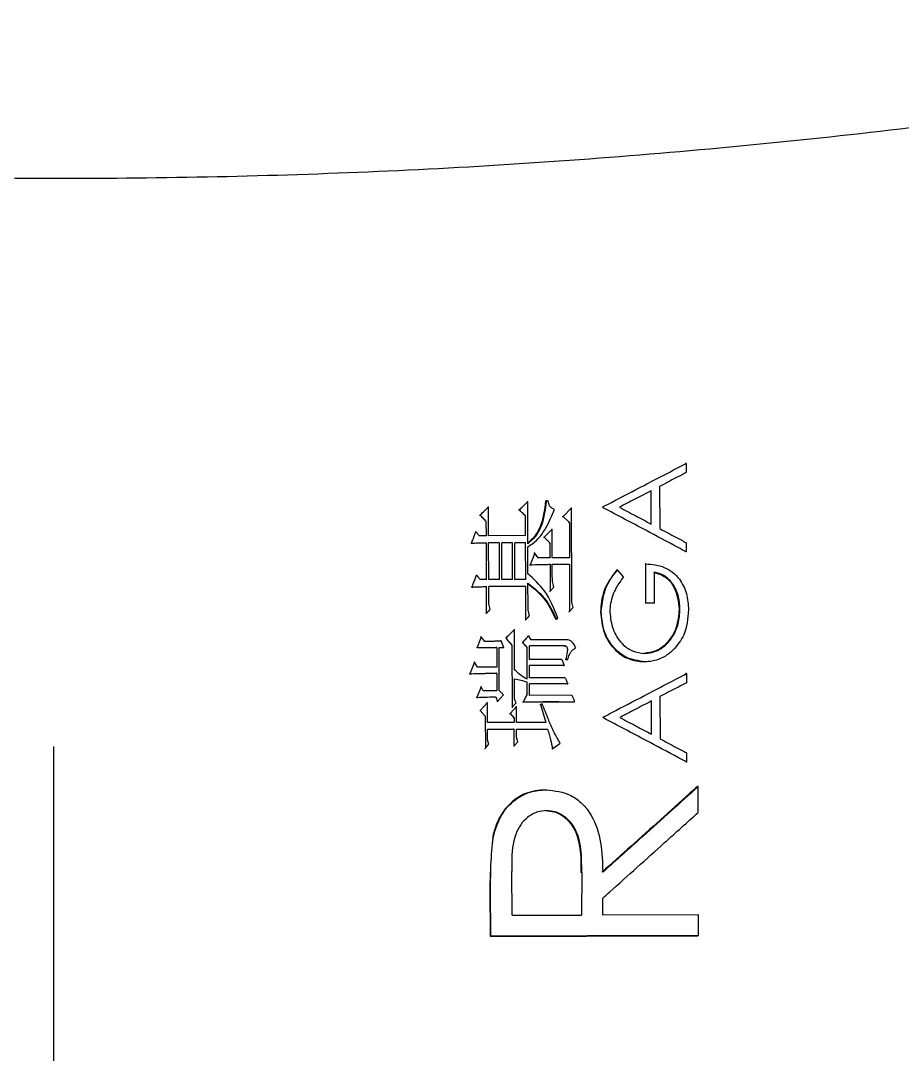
# Model space of a CAD drawing. Header units: millimetres. Extents: x 2384 to 4064, y 886 to 2074.
# Drawn here: x 2929.69 to 2948.62, y 1073.45 to 1095.64 of the extents above; entities that cross this region are included whole.
import ezdxf

# ---------------------------------------------------------------- set-up
doc = ezdxf.new("R2010")
doc.units = ezdxf.units.MM

msp = doc.modelspace()

# ---------------------------------------------------------------- linework, layer by layer
at = {"color": 7, "linetype": 'Continuous', "lineweight": 25}
for p, q in [((2943.974, 1086.139), (2943.975, 1085.944)), ((2943.224, 1084.838), (2943.223, 1085.553)), ((2943.406, 1085.648), (2943.407, 1084.741)), ((2940.578, 1084.417), (2940.577, 1085.325)), ((2940.959, 1085.337), (2940.974, 1085.337)), ((2941.012, 1085.337), (2940.974, 1085.337)), ((2939.735, 1084.589), (2939.734, 1085.205)), ((2940.379, 1085.141), (2940.393, 1085.141)), ((2941.515, 1085.186), (2941.332, 1085.002)), ((2941.519, 1083.261), (2941.515, 1085.186)), ((2942.179, 1085.214), (2942.196, 1085.214)), ((2942.196, 1085.188), (2942.179, 1085.188)), ((2942.196, 1085.188), (2942.196, 1085.214)), ((2939.537, 1085.032), (2939.55, 1085.032)), ((2939.686, 1084.891), (2939.673, 1084.891)), ((2939.687, 1084.588), (2939.686, 1084.891)), ((2940.515, 1085.011), (2940.529, 1085.012)), ((2940.53, 1084.59), (2940.529, 1085.012)), ((2941.332, 1085.002), (2941.468, 1084.872)), ((2941.468, 1084.872), (2941.469, 1084.115)), ((2941.1, 1084.731), (2940.927, 1084.558)), ((2941.101, 1084.115), (2941.1, 1084.731)), ((2939.354, 1084.426), (2939.367, 1084.426)), ((2939.687, 1084.588), (2939.532, 1084.588)), ((2939.674, 1084.437), (2939.687, 1084.437)), ((2939.688, 1083.647), (2939.687, 1084.437)), ((2940.53, 1084.59), (2939.735, 1084.589)), ((2939.968, 1084.437), (2939.735, 1084.437)), ((2939.737, 1083.647), (2939.735, 1084.437)), ((2939.955, 1084.437), (2939.968, 1084.437)), ((2939.969, 1083.648), (2939.968, 1084.437)), ((2940.249, 1084.438), (2940.017, 1084.438)), ((2940.018, 1083.648), (2940.017, 1084.438)), ((2940.235, 1084.438), (2940.249, 1084.438)), ((2940.25, 1083.648), (2940.249, 1084.438)), ((2940.53, 1084.438), (2940.298, 1084.438)), ((2940.299, 1083.648), (2940.298, 1084.438)), ((2940.516, 1084.438), (2940.53, 1084.438)), ((2940.531, 1083.649), (2940.53, 1084.438)), ((2940.927, 1084.558), (2941.053, 1084.428)), ((2941.053, 1084.428), (2941.037, 1084.428)), ((2941.053, 1084.114), (2941.053, 1084.428)), ((2943.977, 1084.438), (2943.978, 1084.242)), ((2940.58, 1083.768), (2940.579, 1084.352)), ((2940.724, 1084.211), (2940.628, 1083.962)), ((2940.802, 1084.114), (2940.724, 1084.211)), ((2943.978, 1084.242), (2943.958, 1084.242)), ((2941.053, 1084.114), (2940.802, 1084.114)), ((2941.469, 1084.115), (2941.101, 1084.115)), ((2943.112, 1083.984), (2943.094, 1083.984)), ((2943.113, 1083.138), (2943.112, 1083.984)), ((2940.803, 1083.97), (2940.939, 1083.973)), ((2940.938, 1083.973), (2941.038, 1083.974)), ((2941.053, 1083.974), (2941.054, 1083.401)), ((2941.102, 1083.974), (2941.469, 1083.974)), ((2941.102, 1083.703), (2941.102, 1083.974)), ((2941.453, 1083.974), (2941.469, 1083.974)), ((2941.469, 1083.974), (2941.471, 1082.958)), ((2942.485, 1083.855), (2942.503, 1083.855)), ((2942.633, 1083.702), (2942.503, 1083.855)), ((2943.296, 1083.139), (2943.295, 1083.805)), ((2939.688, 1083.647), (2939.553, 1083.647)), ((2939.969, 1083.648), (2939.737, 1083.647)), ((2940.25, 1083.648), (2940.018, 1083.648)), ((2940.531, 1083.649), (2940.299, 1083.648)), ((2940.581, 1083.086), (2940.58, 1083.573)), ((2939.469, 1083.49), (2939.472, 1083.49)), ((2939.69, 1082.923), (2939.689, 1083.496)), ((2940.532, 1083.497), (2939.737, 1083.496)), ((2939.738, 1083.226), (2939.737, 1083.496)), ((2940.517, 1083.497), (2940.532, 1083.497)), ((2940.533, 1082.783), (2940.532, 1083.497)), ((2941.039, 1083.4), (2941.054, 1083.401)), ((2941.054, 1083.401), (2941.132, 1083.487)), ((2943.113, 1083.138), (2943.095, 1083.138)), ((2943.296, 1083.139), (2943.113, 1083.138)), ((2943.296, 1083.139), (2943.277, 1083.138)), ((2939.676, 1082.922), (2939.69, 1082.923)), ((2941.455, 1082.957), (2941.471, 1082.958)), ((2941.471, 1082.958), (2941.548, 1083.044)), ((2942.154, 1082.956), (2942.137, 1082.956)), ((2943.843, 1083.01), (2943.824, 1083.01)), ((2940.518, 1082.783), (2940.533, 1082.783)), ((2940.293, 1081.712), (2940.291, 1082.577)), ((2939.574, 1082.414), (2939.487, 1082.187)), ((2939.652, 1082.317), (2939.574, 1082.414)), ((2939.948, 1082.325), (2939.987, 1082.328)), ((2940.001, 1082.328), (2939.987, 1082.328)), ((2940.059, 1082.188), (2940.001, 1082.328)), ((2940.094, 1082.393), (2940.107, 1082.393)), ((2940.243, 1082.231), (2940.229, 1082.231)), ((2940.245, 1080.911), (2940.243, 1082.231)), ((2940.452, 1082.296), (2940.466, 1082.296)), ((2941.375, 1082.222), (2940.611, 1082.221)), ((2940.612, 1081.929), (2940.611, 1082.221)), ((2941.404, 1082.352), (2940.64, 1082.351)), ((2939.487, 1082.187), (2939.474, 1082.187)), ((2939.487, 1082.187), (2939.914, 1082.187)), ((2939.914, 1082.187), (2939.9, 1082.187)), ((2939.914, 1082.187), (2939.915, 1081.765)), ((2939.962, 1082.187), (2940.059, 1082.188)), ((2939.964, 1081.268), (2939.962, 1082.187)), ((2940.564, 1081.507), (2940.563, 1082.188)), ((2943.084, 1082.061), (2943.066, 1082.061)), ((2939.429, 1081.873), (2939.333, 1081.624)), ((2939.498, 1081.765), (2939.429, 1081.873)), ((2939.915, 1081.765), (2939.498, 1081.765)), ((2941.308, 1081.93), (2940.612, 1081.929)), ((2941.357, 1081.8), (2940.612, 1081.799)), ((2940.612, 1081.539), (2940.612, 1081.799)), ((2941.341, 1081.8), (2941.357, 1081.8)), ((2941.395, 1081.93), (2941.38, 1081.93)), ((2941.395, 1081.93), (2941.434, 1081.93)), ((2941.418, 1081.93), (2941.434, 1081.93)), ((2943.092, 1081.882), (2943.074, 1081.882)), ((2939.333, 1081.624), (2939.32, 1081.624)), ((2939.915, 1081.636), (2939.901, 1081.635)), ((2939.915, 1081.636), (2939.915, 1081.257)), ((2941.377, 1081.54), (2940.612, 1081.539)), ((2943.982, 1081.627), (2943.982, 1081.432)), ((2939.576, 1081.343), (2939.479, 1081.116)), ((2939.615, 1081.257), (2939.576, 1081.343)), ((2940.294, 1081.095), (2940.293, 1081.517)), ((2940.55, 1081.453), (2940.564, 1081.453)), ((2940.565, 1081.193), (2940.564, 1081.453)), ((2941.435, 1081.411), (2940.613, 1081.41)), ((2940.613, 1081.161), (2940.613, 1081.41)), ((2941.419, 1081.41), (2940.613, 1081.409)), ((2941.419, 1081.41), (2941.435, 1081.411)), ((2939.479, 1081.116), (2939.466, 1081.116)), ((2939.915, 1081.257), (2939.615, 1081.257)), ((2939.873, 1081.127), (2939.887, 1081.127)), ((2939.887, 1081.127), (2939.925, 1081.03)), ((2939.925, 1081.03), (2940.051, 1081.171)), ((2940.051, 1081.171), (2939.964, 1081.268)), ((2940.55, 1081.193), (2940.565, 1081.193)), ((2941.522, 1081.162), (2940.613, 1081.161)), ((2943.413, 1081.135), (2943.415, 1080.228)), ((2939.712, 1081.008), (2939.557, 1080.835)), ((2939.713, 1080.575), (2939.712, 1081.008)), ((2940.333, 1080.922), (2940.197, 1080.771)), ((2940.232, 1080.911), (2940.245, 1080.911)), ((2940.319, 1080.922), (2940.333, 1080.922)), ((2940.333, 1080.576), (2940.333, 1080.922)), ((2940.463, 1081.02), (2940.478, 1081.02)), ((2940.617, 1081.022), (2941.41, 1081.023)), ((2940.831, 1080.966), (2940.846, 1080.966)), ((2940.884, 1080.977), (2940.846, 1080.966)), ((2940.846, 1080.966), (2940.962, 1080.577)), ((2940.869, 1080.977), (2940.884, 1080.977)), ((2941.565, 1081.021), (2941.58, 1081.021)), ((2943.232, 1080.326), (2943.231, 1081.04)), ((2939.557, 1080.835), (2939.664, 1080.716)), ((2939.664, 1080.716), (2939.665, 1080.024)), ((2940.197, 1080.771), (2940.285, 1080.673)), ((2940.285, 1080.673), (2940.285, 1080.576)), ((2942.187, 1080.701), (2942.204, 1080.701)), ((2942.204, 1080.675), (2942.187, 1080.675)), ((2942.204, 1080.675), (2942.204, 1080.701)), ((2940.285, 1080.576), (2939.713, 1080.575)), ((2939.713, 1080.435), (2940.285, 1080.435)), ((2939.714, 1080.208), (2939.713, 1080.435)), ((2940.285, 1080.435), (2940.271, 1080.435)), ((2940.286, 1080.079), (2940.285, 1080.435)), ((2940.962, 1080.577), (2940.333, 1080.576)), ((2940.333, 1080.436), (2941.001, 1080.437)), ((2940.334, 1080.262), (2940.333, 1080.436)), ((2940.986, 1080.436), (2941.001, 1080.437)), ((2930.402, 1064.749), (2930.403, 1080.064)), ((2939.652, 1080.023), (2939.665, 1080.024)), ((2939.665, 1080.024), (2939.743, 1080.11)), ((2940.272, 1080.078), (2940.286, 1080.079)), ((2940.286, 1080.079), (2940.363, 1080.165)), ((2941.108, 1080.015), (2941.093, 1080.015)), ((2941.108, 1080.015), (2941.272, 1080.134)), ((2943.985, 1079.925), (2943.985, 1079.729)), ((2943.985, 1079.729), (2943.966, 1079.729)), ((2940.972, 1079.135), (2940.956, 1079.135)), ((2944.236, 1078.649), (2944.235, 1079.204)), ((2939.823, 1078.125), (2939.812, 1077.962)), ((2939.837, 1078.126), (2939.823, 1078.125)), ((2939.769, 1077.374), (2939.764, 1076.993)), ((2940.239, 1076.442), (2940.237, 1077.379)), ((2941.734, 1077.359), (2941.717, 1077.359)), ((2941.734, 1077.359), (2941.729, 1076.444)), ((2939.778, 1076.993), (2939.764, 1076.993)), ((2939.764, 1076.993), (2939.766, 1075.992)), ((2939.78, 1075.992), (2939.778, 1076.993)), ((2942.187, 1076.444), (2942.186, 1076.809)), ((2940.239, 1076.442), (2941.729, 1076.444)), ((2944.24, 1076.447), (2942.187, 1076.444)), ((2944.241, 1075.998), (2944.24, 1076.447)), ((2944.241, 1075.998), (2944.221, 1075.998))]:
    msp.add_line(p, q, dxfattribs=at)
at = {"color": 7, "linetype": 'Continuous', "lineweight": 25, "flags": 128}
for points in [[(2943.974, 1086.139), (2943.963, 1086.139), (2943.955, 1086.139)], [(2940.562, 1085.325), (2940.57, 1085.325), (2940.577, 1085.325)], [(2939.721, 1085.205), (2939.728, 1085.205), (2939.734, 1085.205)], [(2941.5, 1085.186), (2941.508, 1085.186), (2941.515, 1085.186)], [(2941.316, 1085.002), (2941.325, 1085.002), (2941.332, 1085.002)], [(2941.452, 1084.872), (2941.46, 1084.872), (2941.468, 1084.872)], [(2939.463, 1084.675), (2939.456, 1084.675), (2939.451, 1084.674)], [(2941.085, 1084.731), (2941.094, 1084.731), (2941.1, 1084.731)], [(2940.912, 1084.558), (2940.92, 1084.558), (2940.927, 1084.558)], [(2940.724, 1084.211), (2940.716, 1084.211), (2940.709, 1084.211)], [(2940.613, 1083.962), (2940.621, 1083.962), (2940.628, 1083.962)], [(2941.038, 1083.974), (2941.046, 1083.974), (2941.053, 1083.974)], [(2939.462, 1083.744), (2939.469, 1083.744), (2939.475, 1083.744)], [(2939.365, 1083.484), (2939.372, 1083.485), (2939.378, 1083.485)], [(2941.175, 1082.795), (2941.181, 1082.795), (2941.186, 1082.795), (2941.191, 1082.795)], [(2941.191, 1082.795), (2941.205, 1082.806), (2941.22, 1082.817)], [(2940.277, 1082.577), (2940.285, 1082.577), (2940.291, 1082.577)], [(2940.577, 1082.437), (2940.585, 1082.437), (2940.591, 1082.437)], [(2940.591, 1082.437), (2940.604, 1082.416), (2940.616, 1082.394), (2940.628, 1082.372), (2940.64, 1082.351)], [(2939.574, 1082.414), (2939.566, 1082.414), (2939.561, 1082.414)], [(2941.36, 1082.222), (2941.367, 1082.222), (2941.375, 1082.222)], [(2940.059, 1082.188), (2940.051, 1082.187), (2940.046, 1082.187)], [(2940.548, 1082.188), (2940.556, 1082.188), (2940.563, 1082.188)], [(2939.429, 1081.873), (2939.422, 1081.873), (2939.417, 1081.873)], [(2941.308, 1081.93), (2941.326, 1081.883), (2941.341, 1081.841), (2941.357, 1081.8)], [(2941.377, 1081.54), (2941.397, 1081.495), (2941.416, 1081.453), (2941.435, 1081.411)], [(2943.982, 1081.627), (2943.971, 1081.627), (2943.963, 1081.626)], [(2939.576, 1081.343), (2939.568, 1081.343), (2939.563, 1081.343)], [(2940.323, 1080.998), (2940.308, 1081.047), (2940.294, 1081.095)], [(2941.522, 1081.162), (2941.541, 1081.116), (2941.561, 1081.069), (2941.58, 1081.021)], [(2939.699, 1081.008), (2939.706, 1081.008), (2939.712, 1081.008)], [(2939.925, 1081.03), (2939.918, 1081.03), (2939.912, 1081.03)], [(2939.544, 1080.834), (2939.551, 1080.835), (2939.557, 1080.835)], [(2939.651, 1080.716), (2939.658, 1080.716), (2939.664, 1080.716)], [(2940.183, 1080.771), (2940.191, 1080.771), (2940.197, 1080.771)], [(2940.271, 1080.673), (2940.278, 1080.673), (2940.285, 1080.673)], [(2939.743, 1080.11), (2939.728, 1080.159), (2939.714, 1080.208)], [(2940.363, 1080.165), (2940.348, 1080.214), (2940.334, 1080.262)], [(2944.235, 1079.204), (2944.224, 1079.203), (2944.216, 1079.203)], [(2939.766, 1075.992), (2939.774, 1075.992), (2939.78, 1075.992)]]:
    msp.add_lwpolyline(points, dxfattribs=at)
at = {"color": 7, "linetype": 'Continuous', "lineweight": 25}
for points, knots in [([(3082.217, 1240.42), (3082.236, 1241.671), (3082.29, 1245.228), (3082.133, 1251.093), (3081.649, 1257.998), (3080.846, 1264.874), (3079.731, 1271.706), (3078.305, 1278.48), (3076.571, 1285.182), (3074.534, 1291.798), (3072.197, 1298.314), (3069.564, 1304.717), (3066.643, 1310.993), (3063.438, 1317.129), (3059.956, 1323.112), (3056.205, 1328.93), (3052.192, 1334.571), (3047.926, 1340.023), (3043.416, 1345.275), (3038.671, 1350.315), (3033.701, 1355.133), (3028.516, 1359.72), (3023.127, 1364.065), (3017.545, 1368.16), (3011.783, 1371.996), (3005.851, 1375.565), (2999.763, 1378.86), (2993.53, 1381.873), (2987.167, 1384.599), (2980.686, 1387.031), (2974.1, 1389.165), (2967.425, 1390.997), (2960.672, 1392.522), (2953.857, 1393.737), (2946.994, 1394.64), (2940.096, 1395.228), (2933.179, 1395.502), (2926.256, 1395.459), (2919.343, 1395.101), (2912.453, 1394.427), (2905.602, 1393.44), (2898.802, 1392.141), (2892.069, 1390.533), (2885.416, 1388.62), (2878.857, 1386.405), (2872.407, 1383.893), (2866.077, 1381.089), (2859.882, 1378), (2853.835, 1374.63), (2847.947, 1370.989), (2842.232, 1367.082), (2836.702, 1362.919), (2831.366, 1358.508), (2826.238, 1353.858), (2821.328, 1348.979), (2816.645, 1343.88), (2812.199, 1338.574), (2808.001, 1333.07), (2804.058, 1327.38), (2800.378, 1321.516), (2796.97, 1315.49), (2793.841, 1309.316), (2790.997, 1303.004), (2788.443, 1296.57), (2786.186, 1290.025), (2784.23, 1283.385), (2782.579, 1276.662), (2781.236, 1269.871), (2780.205, 1263.026), (2779.487, 1256.14), (2779.085, 1249.23), (2778.998, 1242.308), (2779.227, 1235.389), (2779.771, 1228.488), (2780.63, 1221.618), (2781.801, 1214.796), (2783.283, 1208.034), (2785.071, 1201.346), (2787.163, 1194.747), (2789.554, 1188.25), (2792.238, 1181.87), (2795.211, 1175.618), (2798.467, 1169.509), (2801.998, 1163.554), (2805.796, 1157.767), (2809.855, 1152.159), (2814.166, 1146.743), (2818.719, 1141.528), (2823.505, 1136.527), (2828.515, 1131.749), (2833.738, 1127.206), (2839.162, 1122.905), (2844.777, 1118.856), (2850.571, 1115.067), (2856.532, 1111.547), (2862.647, 1108.303), (2868.904, 1105.341), (2875.289, 1102.668), (2881.79, 1100.289), (2888.393, 1098.209), (2895.084, 1096.432), (2901.848, 1094.963), (2908.673, 1093.804), (2915.544, 1092.957), (2922.446, 1092.425), (2929.365, 1092.209), (2936.287, 1092.308), (2943.197, 1092.723), (2950.081, 1093.453), (2956.925, 1094.497), (2963.713, 1095.852), (2970.433, 1097.515), (2977.07, 1099.483), (2983.61, 1101.751), (2990.04, 1104.316), (2996.346, 1107.172), (3002.516, 1110.312), (3008.535, 1113.731), (3014.392, 1117.421), (3020.075, 1121.374), (3025.571, 1125.583), (3030.87, 1130.038), (3035.96, 1134.73), (3040.83, 1139.649), (3045.471, 1144.786), (3049.873, 1150.129), (3054.026, 1155.667), (3057.922, 1161.389), (3061.553, 1167.283), (3064.912, 1173.336), (3067.99, 1179.537), (3070.783, 1185.871), (3073.283, 1192.326), (3075.486, 1198.889), (3077.388, 1205.545), (3078.984, 1212.282), (3080.27, 1219.083), (3081.245, 1225.937), (3081.894, 1232.707), (3082.145, 1237.542), (3082.208, 1240.073), (3082.217, 1240.42)], [0, 0, 0, 0, 0.00394, 0.011205, 0.01847, 0.025736, 0.033001, 0.040266, 0.047531, 0.054797, 0.062062, 0.069327, 0.076593, 0.083858, 0.091123, 0.098389, 0.105654, 0.112919, 0.120185, 0.12745, 0.134715, 0.141981, 0.149246, 0.156511, 0.163777, 0.171042, 0.178307, 0.185573, 0.192838, 0.200103, 0.207369, 0.214634, 0.221899, 0.229165, 0.23643, 0.243695, 0.250961, 0.258226, 0.265491, 0.272757, 0.280022, 0.287287, 0.294553, 0.301818, 0.309083, 0.316349, 0.323614, 0.330879, 0.338145, 0.34541, 0.352675, 0.35994, 0.367206, 0.374471, 0.381736, 0.389002, 0.396267, 0.403532, 0.410798, 0.418063, 0.425328, 0.432594, 0.439859, 0.447124, 0.45439, 0.461655, 0.46892, 0.476186, 0.483451, 0.490716, 0.497982, 0.505247, 0.512512, 0.519778, 0.527043, 0.534308, 0.541574, 0.548839, 0.556104, 0.56337, 0.570635, 0.5779, 0.585166, 0.592431, 0.599696, 0.606962, 0.614227, 0.621492, 0.628758, 0.636023, 0.643288, 0.650554, 0.657819, 0.665084, 0.67235, 0.679615, 0.68688, 0.694146, 0.701411, 0.708676, 0.715941, 0.723207, 0.730472, 0.737737, 0.745003, 0.752268, 0.759533, 0.766799, 0.774064, 0.781329, 0.788595, 0.79586, 0.803125, 0.810391, 0.817656, 0.824921, 0.832187, 0.839452, 0.846717, 0.853983, 0.861248, 0.868513, 0.875779, 0.883044, 0.890309, 0.897575, 0.90484, 0.912105, 0.919371, 0.926636, 0.933901, 0.941167, 0.948432, 0.955697, 0.962963, 0.970228, 0.977493, 0.984759, 0.992024, 0.998907, 1, 1, 1, 1]), ([(2942.196, 1085.214), (2942.254, 1085.244), (2942.547, 1085.396), (2942.989, 1085.626), (2943.524, 1085.904), (2943.824, 1086.061), (2943.974, 1086.139)], [0, 0, 0, 0, 0.098424, 0.492121, 0.746057, 1, 1, 1, 1]), ([(2943.975, 1085.944), (2943.916, 1085.914), (2943.8, 1085.853), (2943.61, 1085.754), (2943.479, 1085.686), (2943.406, 1085.648)], [0, 0, 0, 0, 0.30712, 0.614241, 1, 1, 1, 1]), ([(2943.223, 1085.553), (2943.165, 1085.523), (2943.048, 1085.462), (2942.822, 1085.344), (2942.653, 1085.257), (2942.544, 1085.2)], [0, 0, 0, 0, 0.257655, 0.515309, 1, 1, 1, 1]), ([(2940.393, 1085.141), (2940.417, 1085.165), (2940.459, 1085.207), (2940.52, 1085.268), (2940.558, 1085.306), (2940.577, 1085.325)], [0, 0, 0, 0, 0.382288, 0.691144, 1, 1, 1, 1]), ([(2940.958, 1085.337), (2940.934, 1085.14), (2940.9, 1084.868), (2940.729, 1084.564), (2940.618, 1084.465), (2940.563, 1084.417)], [0, 0, 0, 0, 0.568326, 0.78686, 1, 1, 1, 1]), ([(2940.974, 1085.337), (2940.949, 1085.14), (2940.916, 1084.868), (2940.744, 1084.564), (2940.633, 1084.465), (2940.578, 1084.417)], [0, 0, 0, 0, 0.568218, 0.786772, 1, 1, 1, 1]), ([(2941.148, 1085.153), (2941.128, 1085.161), (2941.086, 1085.177), (2941.031, 1085.241), (2941.02, 1085.3), (2941.012, 1085.337)], [0, 0, 0, 0, 0.268716, 0.546829, 1, 1, 1, 1]), ([(2939.55, 1085.032), (2939.574, 1085.055), (2939.617, 1085.095), (2939.678, 1085.153), (2939.716, 1085.188), (2939.734, 1085.205)], [0, 0, 0, 0, 0.393554, 0.696777, 1, 1, 1, 1]), ([(2940.529, 1085.012), (2940.517, 1085.023), (2940.493, 1085.046), (2940.448, 1085.089), (2940.415, 1085.121), (2940.393, 1085.141)], [0, 0, 0, 0, 0.264853, 0.529706, 1, 1, 1, 1]), ([(2940.579, 1084.352), (2940.654, 1084.403), (2940.806, 1084.508), (2940.995, 1084.791), (2941.09, 1085.015), (2941.148, 1085.153)], [0, 0, 0, 0, 0.271719, 0.55196, 1, 1, 1, 1]), ([(2943.978, 1084.242), (2943.92, 1084.273), (2943.63, 1084.427), (2943.188, 1084.662), (2942.652, 1084.947), (2942.348, 1085.108), (2942.196, 1085.188)], [0, 0, 0, 0, 0.097857, 0.48929, 0.744641, 1, 1, 1, 1]), ([(2942.544, 1085.2), (2942.602, 1085.169), (2942.718, 1085.107), (2942.945, 1084.987), (2943.114, 1084.897), (2943.224, 1084.838)], [0, 0, 0, 0, 0.2562, 0.5124, 1, 1, 1, 1]), ([(2939.686, 1084.891), (2939.675, 1084.903), (2939.652, 1084.927), (2939.606, 1084.974), (2939.572, 1085.009), (2939.55, 1085.032)], [0, 0, 0, 0, 0.25461, 0.509219, 1, 1, 1, 1]), ([(2939.367, 1084.426), (2939.379, 1084.457), (2939.401, 1084.514), (2939.433, 1084.597), (2939.453, 1084.649), (2939.463, 1084.675)], [0, 0, 0, 0, 0.374011, 0.687006, 1, 1, 1, 1]), ([(2939.463, 1084.675), (2939.469, 1084.667), (2939.48, 1084.653), (2939.498, 1084.631), (2939.515, 1084.61), (2939.526, 1084.595), (2939.532, 1084.588)], [0, 0, 0, 0, 0.25, 0.5, 0.75, 1, 1, 1, 1]), ([(2943.407, 1084.741), (2943.465, 1084.71), (2943.581, 1084.649), (2943.771, 1084.548), (2943.903, 1084.477), (2943.977, 1084.438)], [0, 0, 0, 0, 0.305312, 0.610624, 1, 1, 1, 1]), ([(2939.367, 1084.426), (2939.4, 1084.428), (2939.47, 1084.433), (2939.577, 1084.436), (2939.65, 1084.437), (2939.687, 1084.437)], [0, 0, 0, 0, 0.314478, 0.657155, 1, 1, 1, 1]), ([(2943.112, 1083.984), (2943.247, 1083.972), (2943.521, 1083.946), (2943.837, 1083.688), (2944.003, 1083.347), (2944.018, 1083.113), (2944.025, 1082.995)], [0, 0, 0, 0, 0.267465, 0.5423702, 0.7686044, 1, 1, 1, 1]), ([(2941.22, 1082.817), (2941.139, 1083.026), (2940.997, 1083.394), (2940.705, 1083.655), (2940.58, 1083.768)], [0, 0, 0, 0, 0.567388, 1, 1, 1, 1]), ([(2940.628, 1083.962), (2940.698, 1083.966), (2940.804, 1083.971), (2940.946, 1083.973), (2941.017, 1083.974), (2941.053, 1083.974)], [0, 0, 0, 0, 0.4948491, 0.7474119, 1, 1, 1, 1]), ([(2942.485, 1083.855), (2942.375, 1083.707), (2942.175, 1083.439), (2942.149, 1083.105), (2942.137, 1082.956)], [0, 0, 0, 0, 0.553107, 1, 1, 1, 1]), ([(2942.154, 1082.956), (2942.174, 1083.146), (2942.209, 1083.48), (2942.414, 1083.742), (2942.503, 1083.855)], [0, 0, 0, 0, 0.565607, 1, 1, 1, 1]), ([(2943.276, 1083.805), (2943.365, 1083.777), (2943.548, 1083.719), (2943.776, 1083.429), (2943.805, 1083.17), (2943.824, 1083.01)], [0, 0, 0, 0, 0.267252, 0.546444, 1, 1, 1, 1]), ([(2943.843, 1083.01), (2943.836, 1083.113), (2943.822, 1083.317), (2943.692, 1083.569), (2943.509, 1083.746), (2943.365, 1083.786), (2943.295, 1083.805)], [0, 0, 0, 0, 0.290738, 0.574908, 0.790761, 1, 1, 1, 1]), ([(2939.378, 1083.485), (2939.39, 1083.516), (2939.412, 1083.575), (2939.444, 1083.661), (2939.464, 1083.717), (2939.475, 1083.744)], [0, 0, 0, 0, 0.360405, 0.680202, 1, 1, 1, 1]), ([(2939.475, 1083.744), (2939.485, 1083.731), (2939.503, 1083.709), (2939.529, 1083.676), (2939.545, 1083.657), (2939.553, 1083.647)], [0, 0, 0, 0, 0.400148, 0.700074, 1, 1, 1, 1]), ([(2940.565, 1083.573), (2940.708, 1083.454), (2940.969, 1083.239), (2941.111, 1082.933), (2941.175, 1082.795)], [0, 0, 0, 0, 0.550916, 1, 1, 1, 1]), ([(2940.58, 1083.573), (2940.724, 1083.455), (2940.984, 1083.24), (2941.127, 1082.933), (2941.191, 1082.795)], [0, 0, 0, 0, 0.551009, 1, 1, 1, 1]), ([(2941.132, 1083.487), (2941.122, 1083.527), (2941.105, 1083.598), (2941.103, 1083.671), (2941.102, 1083.703)], [0, 0, 0, 0, 0.558835, 1, 1, 1, 1]), ([(2942.633, 1083.702), (2942.576, 1083.629), (2942.483, 1083.509), (2942.399, 1083.312), (2942.347, 1083.135), (2942.34, 1083.012), (2942.337, 1082.951)], [0, 0, 0, 0, 0.333819, 0.5539, 0.776247, 1, 1, 1, 1]), ([(2939.378, 1083.485), (2939.411, 1083.487), (2939.479, 1083.491), (2939.583, 1083.495), (2939.653, 1083.495), (2939.689, 1083.496)], [0, 0, 0, 0, 0.319584, 0.659717, 1, 1, 1, 1]), ([(2939.767, 1083.009), (2939.757, 1083.049), (2939.74, 1083.12), (2939.738, 1083.193), (2939.738, 1083.226)], [0, 0, 0, 0, 0.558835, 1, 1, 1, 1]), ([(2941.548, 1083.044), (2941.538, 1083.084), (2941.521, 1083.155), (2941.519, 1083.228), (2941.519, 1083.261)], [0, 0, 0, 0, 0.558835, 1, 1, 1, 1]), ([(2939.767, 1083.009), (2939.756, 1082.997), (2939.737, 1082.976), (2939.712, 1082.947), (2939.697, 1082.931), (2939.69, 1082.923)], [0, 0, 0, 0, 0.428361, 0.71418, 1, 1, 1, 1]), ([(2940.61, 1082.87), (2940.599, 1082.857), (2940.581, 1082.837), (2940.555, 1082.808), (2940.54, 1082.791), (2940.533, 1082.783)], [0, 0, 0, 0, 0.428361, 0.71418, 1, 1, 1, 1]), ([(2940.61, 1082.87), (2940.6, 1082.91), (2940.583, 1082.981), (2940.581, 1083.054), (2940.581, 1083.086)], [0, 0, 0, 0, 0.558835, 1, 1, 1, 1]), ([(2942.137, 1082.956), (2942.152, 1082.8), (2942.18, 1082.492), (2942.424, 1082.133), (2942.741, 1081.918), (2942.964, 1081.894), (2943.074, 1081.882)], [0, 0, 0, 0, 0.292497, 0.575769, 0.790424, 1, 1, 1, 1]), ([(2943.092, 1081.882), (2942.951, 1081.902), (2942.666, 1081.943), (2942.354, 1082.235), (2942.181, 1082.589), (2942.163, 1082.833), (2942.154, 1082.956)], [0, 0, 0, 0, 0.2666957, 0.542872, 0.7691791, 1, 1, 1, 1]), ([(2942.337, 1082.951), (2942.351, 1082.825), (2942.378, 1082.576), (2942.565, 1082.281), (2942.815, 1082.096), (2942.995, 1082.073), (2943.084, 1082.061)], [0, 0, 0, 0, 0.29177, 0.575659, 0.790646, 1, 1, 1, 1]), ([(2943.824, 1083.01), (2943.812, 1082.878), (2943.79, 1082.617), (2943.603, 1082.303), (2943.348, 1082.101), (2943.159, 1082.074), (2943.066, 1082.061)], [0, 0, 0, 0, 0.291984, 0.576083, 0.791144, 1, 1, 1, 1]), ([(2943.084, 1082.061), (2943.163, 1082.071), (2943.323, 1082.089), (2943.532, 1082.225), (2943.704, 1082.43), (2943.822, 1082.7), (2943.836, 1082.906), (2943.843, 1083.01)], [0, 0, 0, 0, 0.177039, 0.358021, 0.544463, 0.770382, 1, 1, 1, 1]), ([(2944.025, 1082.995), (2944.012, 1082.809), (2943.988, 1082.482), (2943.78, 1082.235), (2943.691, 1082.128)], [0, 0, 0, 0, 0.567481, 1, 1, 1, 1]), ([(2940.107, 1082.393), (2940.131, 1082.417), (2940.173, 1082.459), (2940.234, 1082.52), (2940.272, 1082.558), (2940.291, 1082.577)], [0, 0, 0, 0, 0.382288, 0.691144, 1, 1, 1, 1]), ([(2940.466, 1082.296), (2940.477, 1082.309), (2940.499, 1082.333), (2940.541, 1082.38), (2940.572, 1082.415), (2940.591, 1082.437)], [0, 0, 0, 0, 0.2636067, 0.5272133, 1, 1, 1, 1]), ([(2940.001, 1082.328), (2939.958, 1082.325), (2939.878, 1082.321), (2939.762, 1082.317), (2939.688, 1082.317), (2939.652, 1082.317)], [0, 0, 0, 0, 0.370983, 0.685388, 1, 1, 1, 1]), ([(2940.243, 1082.231), (2940.221, 1082.258), (2940.187, 1082.299), (2940.141, 1082.353), (2940.119, 1082.38), (2940.107, 1082.393)], [0, 0, 0, 0, 0.5, 0.75, 1, 1, 1, 1]), ([(2940.563, 1082.188), (2940.552, 1082.201), (2940.53, 1082.225), (2940.498, 1082.261), (2940.476, 1082.284), (2940.466, 1082.296)], [0, 0, 0, 0, 0.3426926, 0.6713463, 1, 1, 1, 1]), ([(2941.375, 1082.222), (2941.381, 1082.221), (2941.391, 1082.218), (2941.406, 1082.209), (2941.418, 1082.194), (2941.431, 1082.154), (2941.413, 1082.063), (2941.402, 1081.983), (2941.395, 1081.93)], [0, 0, 0, 0, 0.049797, 0.100838, 0.163849, 0.229314, 0.492568, 1, 1, 1, 1]), ([(2941.607, 1082.179), (2941.584, 1082.23), (2941.551, 1082.301), (2941.465, 1082.348), (2941.424, 1082.351), (2941.404, 1082.352)], [0, 0, 0, 0, 0.572838, 0.788051, 1, 1, 1, 1]), ([(2941.434, 1081.93), (2941.444, 1081.965), (2941.461, 1082.023), (2941.503, 1082.095), (2941.548, 1082.147), (2941.588, 1082.169), (2941.607, 1082.179)], [0, 0, 0, 0, 0.34869, 0.570906, 0.788288, 1, 1, 1, 1]), ([(2943.691, 1082.128), (2943.632, 1082.078), (2943.535, 1081.997), (2943.376, 1081.926), (2943.236, 1081.888), (2943.14, 1081.884), (2943.092, 1081.882)], [0, 0, 0, 0, 0.34549, 0.565421, 0.78323, 1, 1, 1, 1]), ([(2939.333, 1081.624), (2939.442, 1081.628), (2939.594, 1081.634), (2939.788, 1081.635), (2939.872, 1081.636), (2939.915, 1081.636)], [0, 0, 0, 0, 0.563227, 0.781607, 1, 1, 1, 1]), ([(2939.368, 1081.625), (2939.368, 1081.625), (2939.368, 1081.625), (2939.369, 1081.625), (2939.372, 1081.626), (2939.447, 1081.628), (2939.589, 1081.633), (2939.734, 1081.635), (2939.812, 1081.635), (2939.844, 1081.635), (2939.861, 1081.635), (2939.869, 1081.635), (2939.875, 1081.635), (2939.878, 1081.635), (2939.88, 1081.635)], [0, 0, 0, 0, 0.0065, 0.012636, 0.019113, 0.034206, 0.479733, 0.747125, 0.843308, 0.911566, 0.929163, 0.946054, 0.968685, 1, 1, 1, 1]), ([(2940.564, 1081.507), (2940.509, 1081.538), (2940.409, 1081.595), (2940.328, 1081.676), (2940.293, 1081.712)], [0, 0, 0, 0, 0.556261, 1, 1, 1, 1]), ([(2942.204, 1080.701), (2942.262, 1080.731), (2942.554, 1080.883), (2942.997, 1081.113), (2943.531, 1081.392), (2943.832, 1081.548), (2943.982, 1081.627)], [0, 0, 0, 0, 0.0984235, 0.4921203, 0.7460566, 1, 1, 1, 1]), ([(2940.293, 1081.517), (2940.338, 1081.506), (2940.429, 1081.485), (2940.519, 1081.463), (2940.564, 1081.453)], [0, 0, 0, 0, 0.5, 1, 1, 1, 1]), ([(2943.982, 1081.432), (2943.924, 1081.401), (2943.808, 1081.34), (2943.618, 1081.242), (2943.486, 1081.173), (2943.413, 1081.135)], [0, 0, 0, 0, 0.30712, 0.61424, 1, 1, 1, 1]), ([(2939.479, 1081.116), (2939.518, 1081.118), (2939.595, 1081.122), (2939.731, 1081.127), (2939.828, 1081.127), (2939.887, 1081.127)], [0, 0, 0, 0, 0.284728, 0.569467, 1, 1, 1, 1]), ([(2940.565, 1081.193), (2940.55, 1081.164), (2940.521, 1081.107), (2940.492, 1081.049), (2940.478, 1081.02)], [0, 0, 0, 0, 0.5, 1, 1, 1, 1]), ([(2940.245, 1080.911), (2940.258, 1080.926), (2940.284, 1080.955), (2940.31, 1080.984), (2940.323, 1080.998)], [0, 0, 0, 0, 0.5, 1, 1, 1, 1]), ([(2940.478, 1081.02), (2940.545, 1081.021), (2940.763, 1081.025), (2941.131, 1081.028), (2941.43, 1081.024), (2941.58, 1081.021)], [0, 0, 0, 0, 0.183884, 0.591879, 1, 1, 1, 1]), ([(2941.272, 1080.134), (2941.225, 1080.214), (2941.132, 1080.374), (2941.012, 1080.661), (2940.931, 1080.862), (2940.884, 1080.977)], [0, 0, 0, 0, 0.300714, 0.59903, 1, 1, 1, 1]), ([(2943.231, 1081.04), (2943.173, 1081.01), (2943.056, 1080.949), (2942.829, 1080.831), (2942.661, 1080.744), (2942.551, 1080.687)], [0, 0, 0, 0, 0.2576544, 0.5153087, 1, 1, 1, 1]), ([(2943.985, 1079.729), (2943.927, 1079.76), (2943.637, 1079.914), (2943.195, 1080.149), (2942.659, 1080.434), (2942.356, 1080.595), (2942.204, 1080.675)], [0, 0, 0, 0, 0.0978573, 0.4892893, 0.744641, 1, 1, 1, 1]), ([(2942.551, 1080.687), (2942.609, 1080.656), (2942.726, 1080.594), (2942.953, 1080.474), (2943.122, 1080.384), (2943.232, 1080.326)], [0, 0, 0, 0, 0.2562, 0.512399, 1, 1, 1, 1]), ([(2941.001, 1080.437), (2941.012, 1080.399), (2941.035, 1080.323), (2941.073, 1080.183), (2941.095, 1080.08), (2941.108, 1080.015)], [0, 0, 0, 0, 0.270954, 0.541932, 1, 1, 1, 1]), ([(2943.415, 1080.228), (2943.473, 1080.198), (2943.589, 1080.136), (2943.779, 1080.035), (2943.911, 1079.964), (2943.985, 1079.925)], [0, 0, 0, 0, 0.305312, 0.610624, 1, 1, 1, 1]), ([(2940.956, 1079.135), (2940.808, 1079.12), (2940.508, 1079.091), (2940.157, 1078.827), (2939.923, 1078.493), (2939.857, 1078.249), (2939.823, 1078.125)], [0, 0, 0, 0, 0.2686284, 0.544339, 0.7693627, 1, 1, 1, 1]), ([(2939.837, 1078.126), (2939.883, 1078.282), (2939.973, 1078.589), (2940.272, 1078.922), (2940.622, 1079.109), (2940.856, 1079.126), (2940.972, 1079.135)], [0, 0, 0, 0, 0.291809, 0.574032, 0.788676, 1, 1, 1, 1]), ([(2940.972, 1079.135), (2941.155, 1079.113), (2941.441, 1079.078), (2941.758, 1078.84), (2942.012, 1078.51), (2942.166, 1077.993), (2942.179, 1077.575), (2942.185, 1077.364)], [0, 0, 0, 0, 0.226303, 0.352527, 0.482339, 0.739087, 1, 1, 1, 1]), ([(2944.216, 1079.203), (2944.163, 1079.156), (2943.898, 1078.918), (2943.425, 1078.492), (2942.796, 1077.926), (2942.377, 1077.551), (2942.168, 1077.364)], [0, 0, 0, 0, 0.077664, 0.388321, 0.694155, 1, 1, 1, 1]), ([(2944.235, 1079.204), (2944.186, 1079.159), (2943.941, 1078.939), (2943.5, 1078.542), (2942.865, 1077.973), (2942.427, 1077.58), (2942.185, 1077.364)], [0, 0, 0, 0, 0.071901, 0.359505, 0.647109, 1, 1, 1, 1]), ([(2940.972, 1078.686), (2940.909, 1078.681), (2940.782, 1078.671), (2940.604, 1078.575), (2940.449, 1078.434), (2940.224, 1078.055), (2940.231, 1077.679), (2940.237, 1077.379)], [0, 0, 0, 0, 0.1127199, 0.2273232, 0.3542171, 0.4847985, 1, 1, 1, 1]), ([(2940.956, 1078.686), (2941.02, 1078.681), (2941.15, 1078.671), (2941.333, 1078.579), (2941.492, 1078.435), (2941.718, 1078.046), (2941.718, 1077.664), (2941.717, 1077.359)], [0, 0, 0, 0, 0.1127328, 0.2271272, 0.3540195, 0.4846688, 1, 1, 1, 1]), ([(2941.734, 1077.359), (2941.734, 1077.664), (2941.735, 1078.047), (2941.509, 1078.435), (2941.349, 1078.579), (2941.165, 1078.671), (2941.036, 1078.681), (2940.972, 1078.686)], [0, 0, 0, 0, 0.51513, 0.645771, 0.772701, 0.88717, 1, 1, 1, 1]), ([(2942.186, 1076.809), (2942.235, 1076.853), (2942.482, 1077.074), (2942.924, 1077.47), (2943.559, 1078.039), (2943.995, 1078.432), (2944.236, 1078.649)], [0, 0, 0, 0, 0.0719006, 0.3595044, 0.6471081, 1, 1, 1, 1]), ([(2939.778, 1076.993), (2939.778, 1077.052), (2939.779, 1077.228), (2939.782, 1077.607), (2939.816, 1077.925), (2939.837, 1078.126)], [0, 0, 0, 0, 0.155322, 0.465997, 1, 1, 1, 1]), ([(2939.766, 1075.992), (2940.404, 1075.993), (2941.895, 1075.995), (2943.375, 1075.997), (2944.221, 1075.998)], [0, 0, 0, 0, 0.428082, 1, 1, 1, 1]), ([(2944.241, 1075.998), (2943.608, 1075.998), (2942.127, 1075.996), (2940.634, 1075.993), (2939.78, 1075.992)], [0, 0, 0, 0, 0.427525, 1, 1, 1, 1])]:
    msp.add_open_spline(points, degree=3, knots=knots, dxfattribs=at)

doc.saveas('drawing.dxf')
